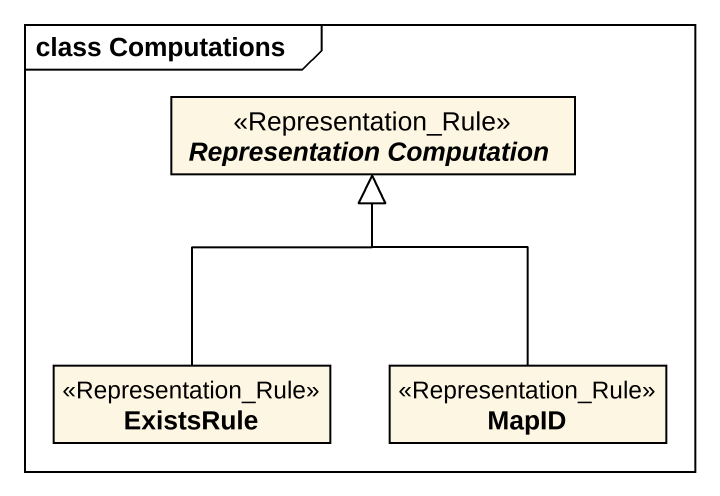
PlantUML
@startuml
mainframe class Computations
hide circle
hide empty members
abstract class "Representation Computation" as Representation_Computation <<Representation_Rule>>
class ExistsRule <<Representation_Rule>>
class MapID <<Representation_Rule>>
ExistsRule -up-|> Representation_Computation
MapID -up-|> Representation_Computation
@enduml
